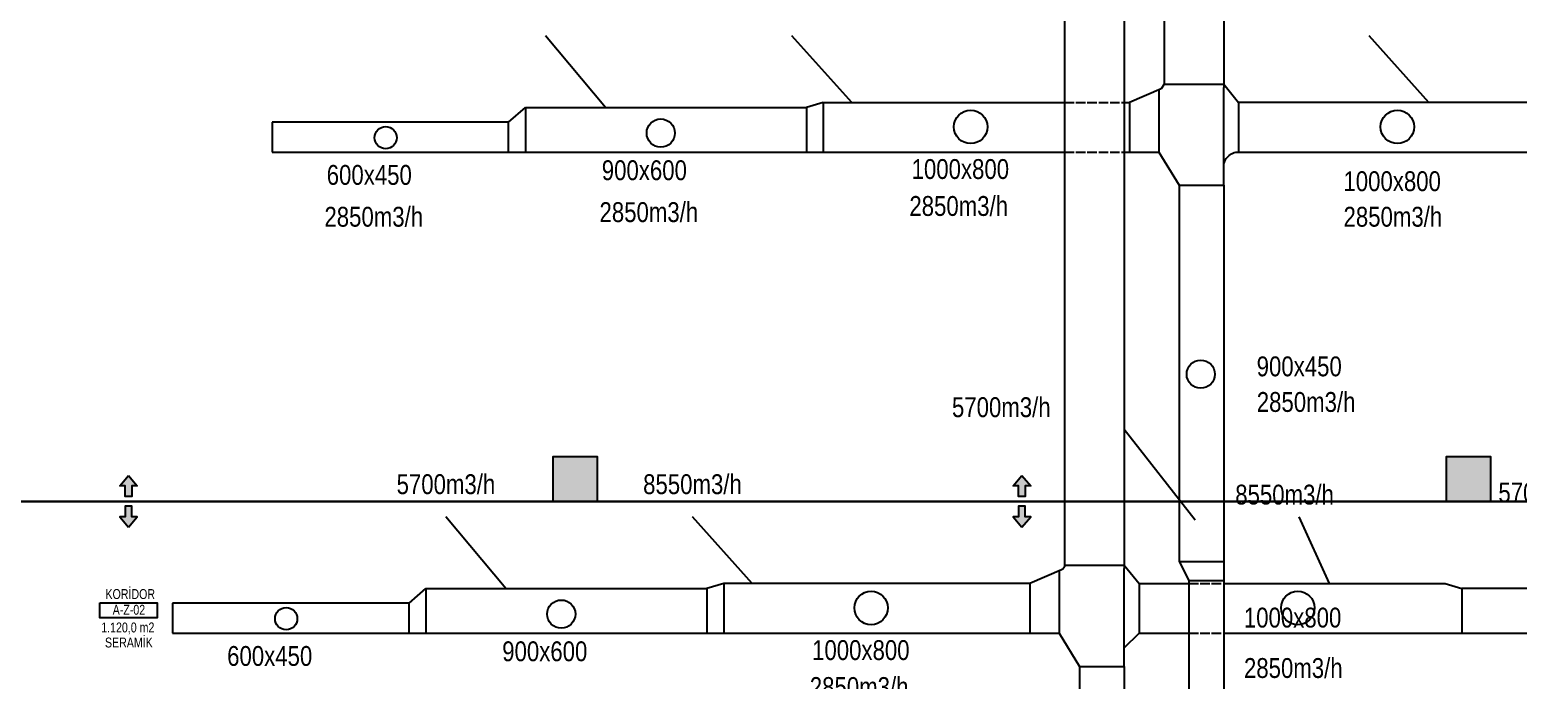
# Model space of a CAD drawing. Header units: centimetres. Extents: x 26200 to 152500, y -600 to 9300.
# Drawn here: x 56981 to 59979, y 3058 to 4369 of the extents above; entities that cross this region are included whole.
import ezdxf
from ezdxf.enums import TextEntityAlignment as Align

# ---------------------------------------------------------------- set-up
doc = ezdxf.new("R2010")
doc.units = ezdxf.units.CM
doc.linetypes.add('DASHED', pattern=[1.524, 1.27, -0.254])
for name, color, linetype in [('A-ANNO-IDEN', 8, 'Continuous'), ('A-ANNO-TEXT', 8, 'Continuous'), ('A-AREA', 8, 'Continuous'), ('A-ELEV-01', 8, 'Continuous'), ('MTY-DONUS-CAP', 110, 'Continuous'), ('MTY-DONUS-KANALI', 4, 'Continuous'), ('MTY-DONUS-KANALI-GIZLI', 4, 'DASHED'), ('MTY-UFLEME-CAP', 21, 'Continuous'), ('MTY-UFLEME-KANALI', 20, 'Continuous'), ('MTY-UFLEME-KANALI-GIZLI', 20, 'DASHED'), ('S-CONC', 5, 'Continuous'), ('S-HTCH', 8, 'Continuous')]:
    doc.layers.add(name, color=color, linetype=linetype)
doc.styles.add('Fields_100', font='act_simplex.shx', dxfattribs={"width": 0.8, "height": 20})
doc.styles.add('ROTAS', font='arial.ttf')

# ---------------------------------------------------------------- blocks, each defined once
blk = doc.blocks.new('Mahal kutusu_100')
at = {"color": 0}
blk.add_lwpolyline([(-58, 30), (58, 30), (58, 0), (-58, 0)], close=True, dxfattribs=at)
at = {"color": 0, "style": 'Fields_100', "width": 0.8}
for tag, p in [('MAHAL', (3.6, 37.9)), ('KOD', (0.9, 6.2)), ('ALAN', (-1.3, -29.4)), ('KAPLAMA', (0.8, -59.7))]:
    blk.add_attdef(tag, text='', height=20, dxfattribs=at).set_placement(p, align=Align.CENTER)

msp = doc.modelspace()

# ---------------------------------------------------------------- hatches: boundary and pattern name
at = {"layer": 'A-ANNO-TEXT'}
h = msp.add_hatch(color=256, dxfattribs=at)
h.dxf.hatch_style = 1
h.paths.add_polyline_path([(57179.5, 3470.9), (57197.2, 3449.7), (57186.2, 3449.7), (57186.2, 3428.6), (57172.7, 3428.6), (57172.7, 3449.7), (57161.8, 3449.7)])
h = msp.add_hatch(color=256, dxfattribs=at)
h.dxf.hatch_style = 1
h.paths.add_polyline_path([(58979.5, 3470.9), (58997.2, 3449.7), (58986.2, 3449.7), (58986.2, 3428.6), (58972.7, 3428.6), (58972.7, 3449.7), (58961.8, 3449.7)])
h = msp.add_hatch(color=256, dxfattribs=at)
h.dxf.hatch_style = 1
h.paths.add_polyline_path([(57179.5, 3366.3), (57197.2, 3387.4), (57186.2, 3387.4), (57186.2, 3408.6), (57172.7, 3408.6), (57172.7, 3387.4), (57161.8, 3387.4)])
h = msp.add_hatch(color=256, dxfattribs=at)
h.dxf.hatch_style = 1
h.paths.add_polyline_path([(58979.5, 3366.3), (58997.2, 3387.4), (58986.2, 3387.4), (58986.2, 3408.6), (58972.7, 3408.6), (58972.7, 3387.4), (58961.8, 3387.4)])
at = {"layer": 'S-HTCH'}
h = msp.add_hatch(dxfattribs=at)
h.set_pattern_fill('ANSI33', color=256)
h.set_pattern_definition([(45, (47244.2896, 5721.5606), (-4.490128, 4.490128), []), (45, (47248.78, 5721.5606), (-4.490128, 4.490128), [3.175, -1.5875])])
h.paths.add_polyline_path([(63434.5, 1518.6), (63524.5, 1518.6), (63524.5, 1608.6), (63434.5, 1608.6)])
h.paths.add_polyline_path([(63434.5, 7218.6), (63524.5, 7218.6), (63524.5, 7308.6), (63434.5, 7308.6)])
h.paths.add_polyline_path([(61634.5, 1518.6), (61724.5, 1518.6), (61724.5, 1608.6), (61634.5, 1608.6)])
h.paths.add_polyline_path([(58034.5, 1518.6), (58124.5, 1518.6), (58124.5, 1608.6), (58034.5, 1608.6)])
h.paths.add_polyline_path([(61634.5, 7218.6), (61724.5, 7218.6), (61724.5, 7308.6), (61634.5, 7308.6)])
h.paths.add_polyline_path([(58034.5, 7218.6), (58124.5, 7218.6), (58124.5, 7308.6), (58034.5, 7308.6)])
h.paths.add_polyline_path([(63434.5, 3418.6), (63524.5, 3418.6), (63524.5, 3508.6), (63434.5, 3508.6)])
h.paths.add_polyline_path([(63434.5, 5318.6), (63524.5, 5318.6), (63524.5, 5408.6), (63434.5, 5408.6)])
h.paths.add_polyline_path([(61634.5, 3418.6), (61724.5, 3418.6), (61724.5, 3508.6), (61634.5, 3508.6)])
h.paths.add_polyline_path([(58034.5, 3418.6), (58124.5, 3418.6), (58124.5, 3508.6), (58034.5, 3508.6)])
h.paths.add_polyline_path([(61634.5, 5318.6), (61724.5, 5318.6), (61724.5, 5408.6), (61634.5, 5408.6)])
h.paths.add_polyline_path([(58034.5, 5318.6), (58124.5, 5318.6), (58124.5, 5408.6), (58034.5, 5408.6)])
h.paths.add_polyline_path([(68834.5, 3418.6), (68924.5, 3418.6), (68924.5, 3508.6), (68834.5, 3508.6)])
h.paths.add_polyline_path([(68834.5, 5318.6), (68924.5, 5318.6), (68924.5, 5408.6), (68834.5, 5408.6)])
h.paths.add_polyline_path([(67034.5, 3418.6), (67124.5, 3418.6), (67124.5, 3508.6), (67034.5, 3508.6)])
h.paths.add_polyline_path([(67034.5, 5318.6), (67124.5, 5318.6), (67124.5, 5408.6), (67034.5, 5408.6)])
h.paths.add_polyline_path([(65234.5, 3418.6), (65324.5, 3418.6), (65324.5, 3508.6), (65234.5, 3508.6)])
h.paths.add_polyline_path([(65234.5, 5318.6), (65324.5, 5318.6), (65324.5, 5408.6), (65234.5, 5408.6)])
h.paths.add_polyline_path([(61534.5, 3418.6), (61624.5, 3418.6), (61624.5, 3508.6), (61534.5, 3508.6)])
h.paths.add_polyline_path([(61534.5, 5318.6), (61624.5, 5318.6), (61624.5, 5408.6), (61534.5, 5408.6)])
h.paths.add_polyline_path([(59834.5, 3418.6), (59924.5, 3418.6), (59924.5, 3508.6), (59834.5, 3508.6)])
h.paths.add_polyline_path([(59834.5, 5318.6), (59924.5, 5318.6), (59924.5, 5408.6), (59834.5, 5408.6)])
h.paths.add_polyline_path([(56234.5, 3418.6), (56324.5, 3418.6), (56324.5, 3508.6), (56234.5, 3508.6)])
h.paths.add_polyline_path([(56234.5, 5318.6), (56324.5, 5318.6), (56324.5, 5408.6), (56234.5, 5408.6)])
h.paths.add_polyline_path([(54434.5, 3418.6), (54524.5, 3418.6), (54524.5, 3508.6), (54434.5, 3508.6)])
h.paths.add_polyline_path([(54434.5, 5318.6), (54524.5, 5318.6), (54524.5, 5408.6), (54434.5, 5408.6)])
h.paths.add_polyline_path([(52634.5, 3418.6), (52724.5, 3418.6), (52724.5, 3508.6), (52634.5, 3508.6)])
h.paths.add_polyline_path([(52634.5, 5318.6), (52724.5, 5318.6), (52724.5, 5408.6), (52634.5, 5408.6)])
h.paths.add_polyline_path([(70634.5, 5318.6), (70724.5, 5318.6), (70724.5, 5408.6), (70634.5, 5408.6)])
h.paths.add_polyline_path([(70634.5, 3418.6), (70724.5, 3418.6), (70724.5, 3508.6), (70634.5, 3508.6)])
h.paths.add_polyline_path([(70634.5, 1518.6), (70724.5, 1518.6), (70724.5, 1608.6), (70634.5, 1608.6)])
h.paths.add_polyline_path([(68834.5, 1518.6), (68924.5, 1518.6), (68924.5, 1608.6), (68834.5, 1608.6)])
h.paths.add_polyline_path([(67034.5, 1518.6), (67124.5, 1518.6), (67124.5, 1608.6), (67034.5, 1608.6)])
h.paths.add_polyline_path([(65234.5, 1518.6), (65324.5, 1518.6), (65324.5, 1608.6), (65234.5, 1608.6)])
h.paths.add_polyline_path([(61534.5, 1518.6), (61624.5, 1518.6), (61624.5, 1608.6), (61534.5, 1608.6)])
h.paths.add_polyline_path([(59834.5, 1518.6), (59924.5, 1518.6), (59924.5, 1608.6), (59834.5, 1608.6)])
h.paths.add_polyline_path([(56234.5, 1518.6), (56324.5, 1518.6), (56324.5, 1608.6), (56234.5, 1608.6)])
h.paths.add_polyline_path([(54434.5, 1518.6), (54524.5, 1518.6), (54524.5, 1608.6), (54434.5, 1608.6)])
h.paths.add_polyline_path([(52634.5, 1518.6), (52724.5, 1518.6), (52724.5, 1608.6), (52634.5, 1608.6)])
h.paths.add_polyline_path([(70634.5, 7218.6), (70724.5, 7218.6), (70724.5, 7308.6), (70634.5, 7308.6)])
h.paths.add_polyline_path([(68834.5, 7218.6), (68924.5, 7218.6), (68924.5, 7308.6), (68834.5, 7308.6)])
h.paths.add_polyline_path([(67034.5, 7218.6), (67124.5, 7218.6), (67124.5, 7308.6), (67034.5, 7308.6)])
h.paths.add_polyline_path([(65234.5, 7218.6), (65324.5, 7218.6), (65324.5, 7308.6), (65234.5, 7308.6)])
h.paths.add_polyline_path([(61534.5, 7218.6), (61624.5, 7218.6), (61624.5, 7308.6), (61534.5, 7308.6)])
h.paths.add_polyline_path([(59834.5, 7218.6), (59924.5, 7218.6), (59924.5, 7308.6), (59834.5, 7308.6)])
h.paths.add_polyline_path([(56234.5, 7218.6), (56324.5, 7218.6), (56324.5, 7308.6), (56234.5, 7308.6)])
h.paths.add_polyline_path([(54434.5, 7218.6), (54524.5, 7218.6), (54524.5, 7308.6), (54434.5, 7308.6)])
h.paths.add_polyline_path([(52634.5, 7218.6), (52724.5, 7218.6), (52724.5, 7308.6), (52634.5, 7308.6)])

# ---------------------------------------------------------------- linework, layer by layer
at = {"layer": 'A-ANNO-TEXT'}
for points in [[(57179.5, 3470.9), (57197.2, 3449.7), (57186.2, 3449.7), (57186.2, 3428.6), (57172.7, 3428.6), (57172.7, 3449.7), (57161.8, 3449.7)], [(58979.5, 3470.9), (58997.2, 3449.7), (58986.2, 3449.7), (58986.2, 3428.6), (58972.7, 3428.6), (58972.7, 3449.7), (58961.8, 3449.7)], [(57179.5, 3366.3), (57197.2, 3387.4), (57186.2, 3387.4), (57186.2, 3408.6), (57172.7, 3408.6), (57172.7, 3387.4), (57161.8, 3387.4)], [(58979.5, 3366.3), (58997.2, 3387.4), (58986.2, 3387.4), (58986.2, 3408.6), (58972.7, 3408.6), (58972.7, 3387.4), (58961.8, 3387.4)]]:
    msp.add_lwpolyline(points, close=True, dxfattribs=at)
at = {"layer": 'A-AREA'}
for points in [[(62587, 7318.6), (70734.5, 7318.6), (70734.5, 3418.6), (52612, 3418.6), (52612, 7318.6), (59834.5, 7318.6), (59834.5, 7053.6), (62587, 7053.6)], [(52612, 1508.6), (52612, 3418.6), (70734.5, 3418.6), (70734.5, 2981.1), (63779.5, 2981.1), (63779.2, 1508.6), (63517, 1508.6), (63517, 2981.1), (58079.5, 2981.1), (58079.5, 1508.6), (56279.5, 1508.6), (56279.5, 2981.1), (52979.5, 2981.1), (52979.5, 1508.6)]]:
    msp.add_lwpolyline(points, close=True, dxfattribs=at)
at = {"layer": 'A-ELEV-01'}
for p, q in [((56324.5, 3418.6), (58034.5, 3418.6)), ((58124.5, 3418.6), (59834.5, 3418.6)), ((59924.5, 3418.6), (61534.5, 3418.6))]:
    msp.add_line(p, q, dxfattribs=at)
at = {"layer": 'MTY-DONUS-CAP', "color": 1}
for points in [[(58140.3, 4212.3), (58019.5, 4356.5)], [(58637, 4222.2), (58516.2, 4356.5)], [(59799.7, 4222.3), (59678.9, 4356.5)]]:
    msp.add_lwpolyline(points, dxfattribs=at)
at = {"layer": 'MTY-DONUS-KANALI', "color": 1}
for points in [[(59386.1, 6142.5), (59386.1, 4252.2)], [(59266.1, 4258.9), (59386.1, 4258.9)], [(59386.1, 4258.9), (59416.1, 4222.2)], [(59255.1, 4247.6), (59255.1, 4122.3)], [(59386.1, 4092.3), (59386.1, 4252.2)], [(57945.4, 4182.3), (57979.3, 4212.3)], [(57979.3, 4212.3), (58545.6, 4212.3)], [(57979.3, 4212.3), (57979.3, 4122.3)], [(58579.3, 4222.3), (58545.6, 4212.3)], [(58545.6, 4212.3), (58545.6, 4122.3)], [(58579.3, 4222.3), (58579.3, 4122.3)], [(59196.1, 4222.2), (59196.1, 4122.3)], [(60032.9, 4222.3), (59416.1, 4222.3)], [(59416.1, 4222.2), (59416.1, 4122.3)], [(57945.4, 4182.3), (57468.9, 4182.3)], [(57468.9, 4182.3), (57468.9, 4122.3)], [(57945.4, 4122.3), (57945.4, 4182.3)], [(59255.1, 4122.3), (59296.1, 4055.3)], [(59296.1, 4055.3), (59386.1, 4055.3)], [(59296.1, 4055.3), (59296.1, 3297.3), (59316.1, 3259.2)], [(59386.1, 4055.3), (59386.1, 2788.2)], [(59296.1, 3297.3), (59386.1, 3297.3)], [(59316.1, 3259.2), (59316.1, 2788.2)], [(59316.1, 3259.2), (59386.1, 3259.2)]]:
    msp.add_lwpolyline(points, dxfattribs=at)
at = {"layer": 'MTY-DONUS-KANALI'}
for points in [[(59266.1, 6075.5), (59266.1, 4258.9)], [(59266.1, 4258.9), (59260.1, 4249.7)], [(59260.1, 4249.7), (59196.1, 4222.2)], [(58579.3, 4222.2), (59065.6, 4222.2)], [(59185.6, 4222.2), (59196.1, 4222.2)], [(57468.9, 4122.3), (59065.6, 4122.3)], [(59185.6, 4122.3), (59255.1, 4122.3)]]:
    msp.add_lwpolyline(points, dxfattribs=at)
at = {"layer": 'MTY-DONUS-KANALI', "color": 1}
msp.add_lwpolyline([(59386.1, 4055.3), (59386.1, 4092.3, -0.414214), (59416.1, 4122.3), (61143.3, 4122.3)], format="xyb", dxfattribs=at)
for centre, radius in [((58876.3, 4172.9), 33.7), ((59736, 4172.9), 33.7), ((57697.8, 4151.2), 22.4), ((58252, 4160.5), 28.4), ((59339.9, 3674.8), 28.4)]:
    msp.add_circle(centre, radius, dxfattribs=at)
at = {"layer": 'MTY-DONUS-KANALI-GIZLI', "ltscale": 15}
for points in [[(59065.6, 4222.2), (59185.6, 4222.2)], [(59065.6, 4122.3), (59185.6, 4122.3)]]:
    msp.add_lwpolyline(points, dxfattribs=at)
at = {"layer": 'MTY-UFLEME-CAP', "color": 1}
msp.add_lwpolyline([(59328.4, 3380.5), (59185.6, 3563.6)], dxfattribs=at)
at = {"layer": 'MTY-UFLEME-CAP', "color": 5}
for points in [[(57939.8, 3243.3), (57818.9, 3387.5)], [(58436.4, 3253.2), (58315.6, 3387.5)], [(59599.2, 3253.3), (59538.3, 3387.5)]]:
    msp.add_lwpolyline(points, dxfattribs=at)
at = {"layer": 'MTY-UFLEME-KANALI', "color": 5}
for points in [[(59185.6, 5173.5), (59185.6, 3283.2)], [(59054.5, 3278.6), (59054.5, 3153.3)], [(59065.6, 3289.9), (59185.6, 3289.9)], [(59185.6, 3289.9), (59215.6, 3253.2)], [(59185.6, 3123.3), (59185.6, 3283.2)], [(57744.8, 3213.3), (57778.7, 3243.3)], [(57778.7, 3243.3), (58345, 3243.3)], [(57778.7, 3243.3), (57778.7, 3153.3)], [(58378.7, 3253.3), (58345, 3243.3)], [(58345, 3243.3), (58345, 3153.3)], [(58378.7, 3253.3), (58378.7, 3153.3)], [(58995.5, 3253.2), (58995.5, 3153.3)], [(59215.6, 3253.2), (59215.6, 3153.3)], [(59832.4, 3253.3), (59866.1, 3243.3)], [(60432.4, 3243.3), (59866.1, 3243.3)], [(59866.1, 3243.3), (59866.1, 3153.3)], [(57744.8, 3213.3), (57268.4, 3213.3)], [(57268.4, 3213.3), (57268.4, 3153.3)], [(57744.8, 3153.3), (57744.8, 3213.3)], [(57268.4, 3153.3), (59054.5, 3153.3)], [(59054.5, 3153.3), (59095.6, 3086.3)], [(59095.6, 3086.3), (59185.6, 3086.3)], [(59095.6, 3086.3), (59095.6, 2328.3), (59115.6, 2290.2)], [(59185.6, 3086.3), (59185.6, 1819.2)]]:
    msp.add_lwpolyline(points, dxfattribs=at)
msp.add_lwpolyline([(59065.6, 5106.5), (59065.6, 3289.9, -0.299827), (59059.5, 3280.7), (58995.5, 3253.2), (58378.7, 3253.2)], format="xyb", dxfattribs=at)
at = {"layer": 'MTY-UFLEME-KANALI'}
for points in [[(59215.5, 3253.3), (59316.1, 3253.3)], [(59386.1, 3253.3), (59832.4, 3253.3)], [(59185.6, 3123.3), (59215.6, 3153.3)], [(59215.6, 3153.3), (59316.1, 3153.3)], [(59386.1, 3153.3), (60942.7, 3153.3)], [(59185.6, 3086.3), (59185.6, 3123.3)]]:
    msp.add_lwpolyline(points, dxfattribs=at)
at = {"layer": 'MTY-UFLEME-KANALI', "color": 5}
for centre, radius in [((58051.5, 3191.5), 28.4), ((58675.7, 3203.9), 33.7), ((59535.4, 3203.9), 33.7), ((57497.2, 3182.2), 22.4)]:
    msp.add_circle(centre, radius, dxfattribs=at)
at = {"layer": 'MTY-UFLEME-KANALI-GIZLI', "ltscale": 15}
for points in [[(59316.1, 3253.3), (59386.1, 3253.3)], [(59316.1, 3153.3), (59386.1, 3153.3)]]:
    msp.add_lwpolyline(points, dxfattribs=at)
at = {"layer": 'S-CONC'}
for points in [[(58034.5, 3418.6), (58124.5, 3418.6), (58124.5, 3508.6), (58034.5, 3508.6)], [(59834.5, 3418.6), (59924.5, 3418.6), (59924.5, 3508.6), (59834.5, 3508.6)]]:
    msp.add_lwpolyline(points, close=True, dxfattribs=at)

# ---------------------------------------------------------------- block references
at = {"layer": 'A-ANNO-IDEN'}
msp.add_blockref('Mahal kutusu_100', (57179.5, 3184), dxfattribs=at).add_auto_attribs({'MAHAL': 'KORİDOR', 'KOD': 'A-Z-02', 'ALAN': '1.120,0 m2', 'KAPLAMA': 'SERAMİK'})

# ---------------------------------------------------------------- texts
at = {"layer": 'MTY-DONUS-CAP', "color": 1, "style": 'ROTAS', "width": 0.8}
for s, p in [('1000x800', (58757.3, 4068)), ('600x450', (57578.9, 4056.2)), ('900x600', (58133.1, 4065.6)), ('1000x800', (59627.3, 4043.5)), ('2850m3/h', (58128.5, 3981.2)), ('2850m3/h', (58752.8, 3993.6)), ('2850m3/h', (57574.3, 3971.9)), ('2850m3/h', (59627.5, 3971.9)), ('900x450', (59452.5, 3670.5)), ('2850m3/h', (59452.7, 3598.8))]:
    msp.add_text(s, height=40, dxfattribs=at).set_placement(p)
at = {"layer": 'MTY-DONUS-CAP', "color": 5, "style": 'ROTAS', "width": 0.8}
msp.add_text('2850m3/h', height=40, dxfattribs=at).set_placement((59426.9, 3062.9))
at = {"layer": 'MTY-UFLEME-CAP', "color": 1, "style": 'ROTAS', "width": 0.8}
msp.add_text('5700m3/h', height=40, dxfattribs=at).set_placement((58838.6, 3588.3))
at = {"layer": 'MTY-UFLEME-CAP', "color": 5, "style": 'ROTAS', "width": 0.8}
for s, p in [('5700m3/h', (57719.7, 3433.2)), ('8550m3/h', (58216.4, 3433.2)), ('8550m3/h', (59409.3, 3412.2)), ('5700m3/h', (59939.5, 3416.3)), ('1000x800', (59426.7, 3164.5)), ('600x450', (57378.3, 3087.2)), ('900x600', (57932.5, 3096.6)), ('1000x800', (58556.8, 3099)), ('2850m3/h', (58552.2, 3024.6))]:
    msp.add_text(s, height=40, dxfattribs=at).set_placement(p)

doc.saveas('drawing.dxf')
